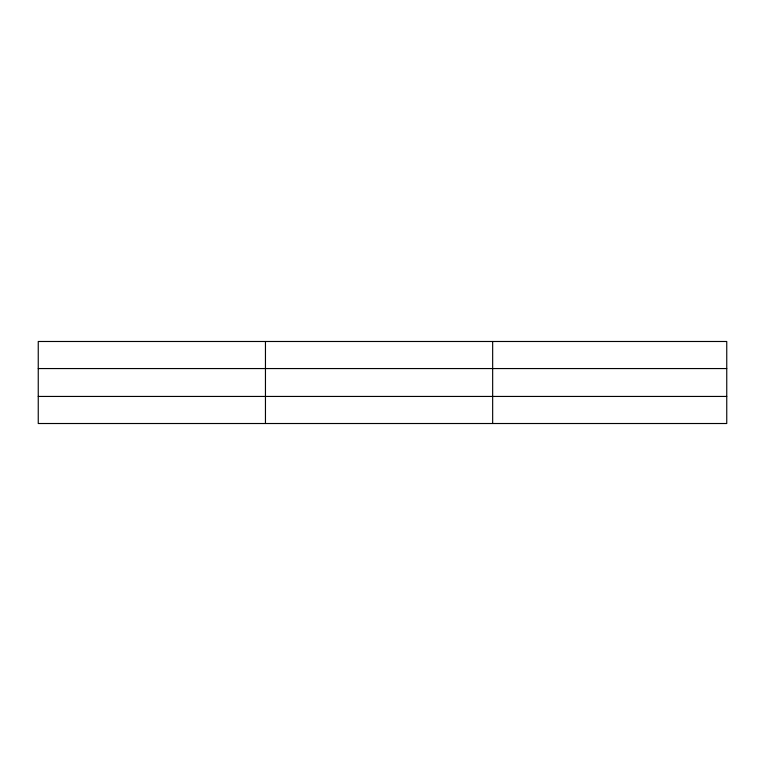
<?xml version="1.0" encoding="UTF-8"?>
<svg xmlns="http://www.w3.org/2000/svg" width="765" height="765" viewBox="0 0 765 765"><rect width="100%" height="100%" fill="white"/><g stroke="black" fill="none" stroke-linecap="round" stroke-linejoin="round"><path stroke-width="1.15" d="M265.455 341.486L265.455 423.514M492.66 341.486L492.66 423.514M726.75 368.558L726.75 341.486L38.25 341.486L38.25 423.514L726.75 423.514L726.75 368.558L38.25 368.558M38.25 396.442L726.75 396.442"/></g></svg>
